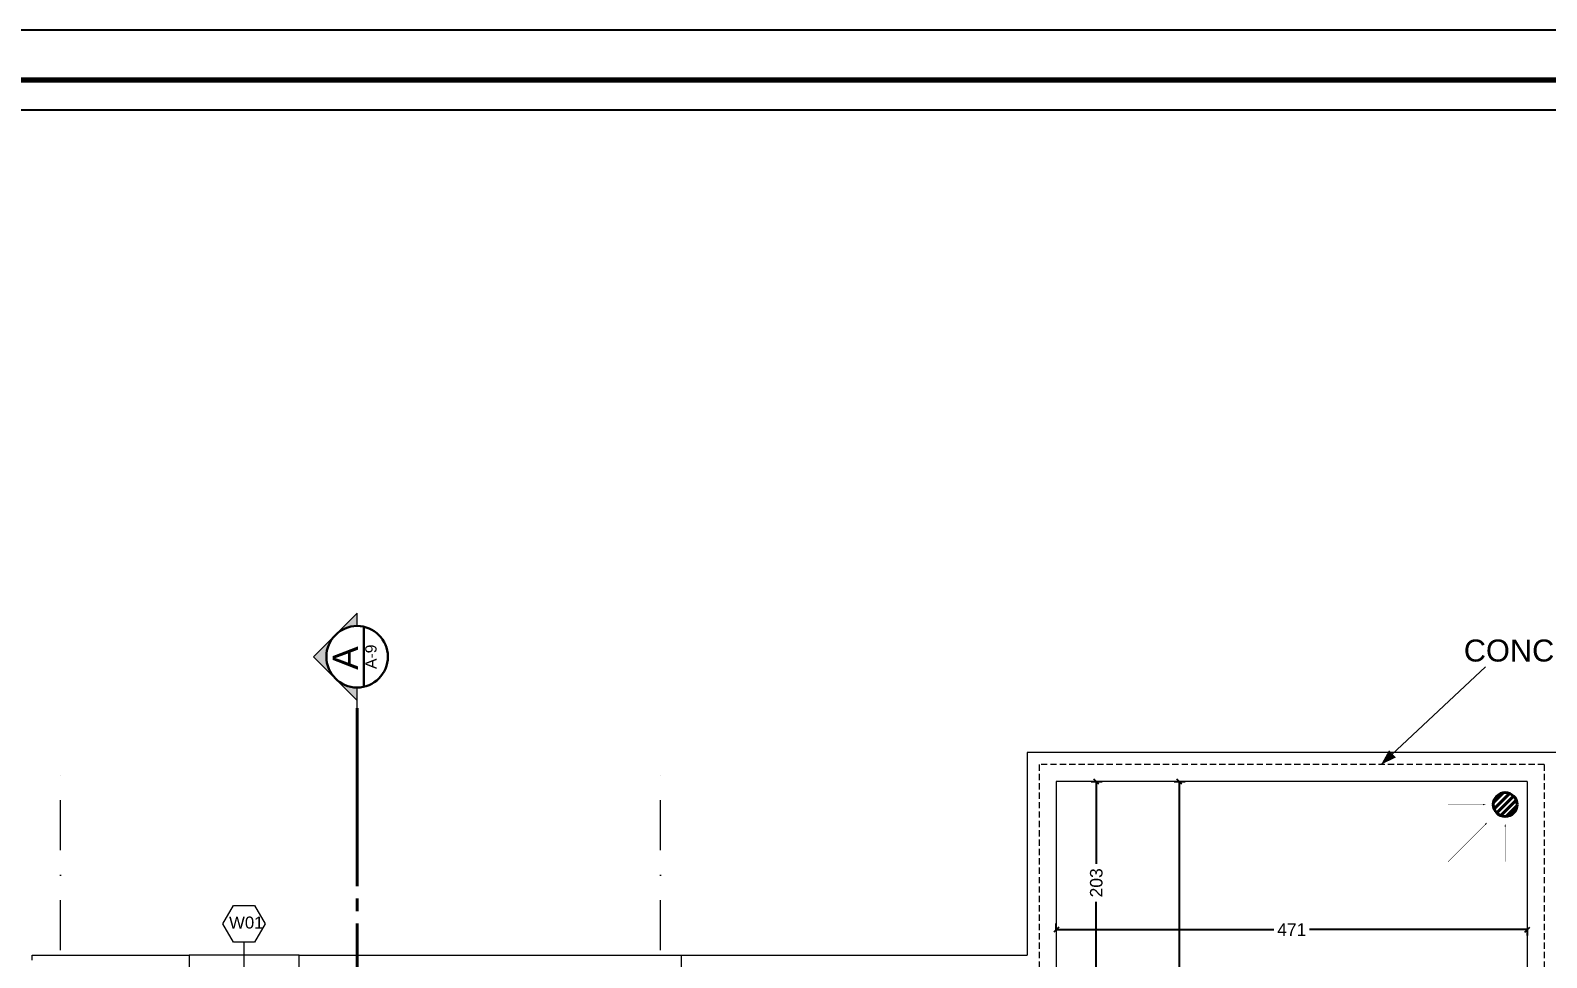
# Model space of a CAD drawing. Header units: inches. Extents: x -580639 to 179052, y 0 to 152898.
# Drawn here: x -241797 to -226635, y 142512 to 151788 of the extents above; entities that cross this region are included whole.
import ezdxf
from ezdxf.enums import TextEntityAlignment as Align

# ---------------------------------------------------------------- set-up
doc = ezdxf.new("R2010")
doc.units = ezdxf.units.IN
doc.header["$LTSCALE"] = 500
doc.header["$MEASUREMENT"] = 0
for name, pattern in [('CENTER', [2, 1.25, -0.25, 0.25, -0.25]), ('DASHDOTX2', [2, 1, -0.5, 0, -0.5]), ('HIDDEN2', [0.1875, 0.125, -0.0625])]:
    doc.linetypes.add(name, pattern=pattern)
for name, color, linetype, lineweight in [('0.18', 80, 'Continuous', 18), ('1ATEXT', 3, 'Continuous', 20), ('A-0.2', 61, 'Continuous', 20), ('A-0.25', 42, 'Continuous', 25), ('A-ANNO-TEXS', 211, 'Continuous', 18), ('A-flor-sthn', 251, 'HIDDEN2', 9), ('A-wall', 52, 'Continuous', 35), ('col', 4, 'Continuous', 40), ('DIM', 8, 'Continuous', 18), ('fini', 11, 'Continuous', 13), ('ground floor', 8, 'Continuous', 20), ('H-text atribute', 130, 'Continuous', 20), ('Room reference', 50, 'Continuous', 13), ('WALL', 7, 'Continuous', 40)]:
    doc.layers.add(name, color=color, linetype=linetype, lineweight=lineweight)
doc.layers.add('SYSECTION', color=1, linetype='Continuous')
doc.styles.add('50', font='arial.ttf', dxfattribs={"height": 125})
doc.styles.add('CURENT', font='sanss___.ttf')
doc.styles.get("Standard").update_dxf_attribs({"font": 'arial.ttf'})
doc.dimstyles.new('DIM', dxfattribs={"dimscale": 50, "dimtxt": 125, "dimasz": 1, "dimexe": 1.2, "dimexo": 1, "dimgap": 1, "dimtad": 0, "dimtoh": 1, "dimdec": 0, "dimlfac": 0.1, "dimrnd": 1, "dimdsep": 46, "dimtxsty": '50', "dimblk": 'OBLIQUE', "dimcen": 0.09, "dimclrt": 8, "dimadec": 0, "dimazin": 0, "dimtfac": 1, "dimtdec": 0, "dimtix": 1, "dimtofl": 0, "dimtmove": 2, "dimatfit": 2, "dimfxl": 1, "dimfxlon": 1, "dimtzin": 0, "dimarcsym": 0})

# ---------------------------------------------------------------- blocks, each defined once
blk = doc.blocks.new('WIND')
at = {"layer": 'Room reference', "ltscale": 1000}
blk.add_lwpolyline([(0.403, -0.002), (0.297, 0.181), (0.086, 0.181), (-0.02, -0.002), (0.086, -0.185), (0.297, -0.185)], close=True, dxfattribs=at)
blk.add_attdef('001', text='', height=0.12, dxfattribs=at).set_placement((0.198, 0.011), align=Align.MIDDLE_CENTER)
blk = doc.blocks.new('_Oblique')
at = {"color": 0, "linetype": 'ByBlock', "lineweight": -2}
blk.add_line((-0.5, -0.5), (0.5, 0.5), dxfattribs=at)
blk = doc.blocks.new('*D1439')
at = {"layer": 'Defpoints', "color": 0, "transparency": 16777216}
for p in [(-231539, 144274), (-231539, 142248), (-231138, 142248)]:
    blk.add_point(p, dxfattribs=at)
at = {"layer": 'DIM', "color": 0, "lineweight": -2, "transparency": 16777216}
for p, q in [((-231188, 144274), (-231078, 144274)), ((-231138, 144274), (-231138, 143450)), ((-231138, 142248), (-231138, 143072)), ((-231188, 142248), (-231078, 142248))]:
    blk.add_line(p, q, dxfattribs=at)
at = {"layer": 'DIM', "color": 0, "lineweight": -2, "transparency": 16777216, "xscale": 50, "yscale": 50, "zscale": 50}
for p, rotation in [((-231138, 144274), 90), ((-231138, 142248), 270)]:
    blk.add_blockref('_Oblique', p, dxfattribs=dict(at, rotation=rotation))
at = {"layer": 'DIM', "color": 8, "transparency": 16777216, "insert": (-231138, 143261), "char_height": 125, "attachment_point": 5, "rotation": 90, "style": '50'}
blk.add_mtext('203', dxfattribs=at)
blk = doc.blocks.new('*D1440')
at = {"layer": 'Defpoints', "color": 0, "transparency": 16777216}
for p in [(-231539, 142793), (-226829, 142793), (-226829, 142793)]:
    blk.add_point(p, dxfattribs=at)
at = {"layer": 'DIM', "color": 0, "lineweight": -2, "transparency": 16777216}
for p, q in [((-231539, 142793), (-231539, 142853)), ((-231539, 142793), (-229363, 142793)), ((-226829, 142793), (-229006, 142793)), ((-226829, 142793), (-226829, 142733))]:
    blk.add_line(p, q, dxfattribs=at)
at = {"layer": 'DIM', "color": 0, "lineweight": -2, "transparency": 16777216, "xscale": 50, "yscale": 50, "zscale": 50, "rotation": 180}
blk.add_blockref('_Oblique', (-231539, 142793), dxfattribs=at)
at = {"layer": 'DIM', "color": 0, "lineweight": -2, "transparency": 16777216, "xscale": 50, "yscale": 50, "zscale": 50}
blk.add_blockref('_Oblique', (-226829, 142793), dxfattribs=at)
at = {"layer": 'DIM', "color": 8, "transparency": 16777216, "insert": (-229184, 142793), "char_height": 125, "attachment_point": 5, "style": '50'}
blk.add_mtext('471', dxfattribs=at)
blk = doc.blocks.new('*D1442')
at = {"layer": 'Defpoints', "color": 0, "transparency": 16777216}
for p in [(-230491, 144274), (-230490, 131713), (-230309, 131713)]:
    blk.add_point(p, dxfattribs=at)
at = {"layer": 'DIM', "color": 0, "lineweight": -2, "transparency": 16777216}
for p, q in [((-230359, 144274), (-230249, 144274)), ((-230309, 144274), (-230309, 138224)), ((-230309, 131713), (-230309, 137763)), ((-230359, 131713), (-230249, 131713))]:
    blk.add_line(p, q, dxfattribs=at)
at = {"layer": 'DIM', "color": 0, "lineweight": -2, "transparency": 16777216, "xscale": 50, "yscale": 50, "zscale": 50}
for p, rotation in [((-230309, 144274), 90), ((-230309, 131713), 270)]:
    blk.add_blockref('_Oblique', p, dxfattribs=dict(at, rotation=rotation))
at = {"layer": 'DIM', "color": 8, "transparency": 16777216, "insert": (-230309, 137994), "char_height": 125, "attachment_point": 5, "rotation": 90, "style": '50'}
blk.add_mtext('1256', dxfattribs=at)
blk = doc.blocks.new('SYSECTON011')
at = {"layer": '1ATEXT'}
h = blk.add_hatch(color=256, dxfattribs=at)
edge = h.paths.add_edge_path()
edge.add_ellipse((128.4, 0), major_axis=(0, -21.9), ratio=1, start_angle=90.0017, end_angle=270.0017)
edge.add_line((106.5, 0), (97.3, 0))
edge.add_line((97.3, 0), (128.4, 31))
edge.add_line((128.4, 31), (159.4, 0))
edge.add_line((159.4, 0), (150.3, 0))
for p, q in [((97.3, 0), (128.4, 31)), ((159.4, 0), (128.4, 31)), ((91.7, 0), (106.5, 0)), ((150.3, 0), (159.4, 0))]:
    blk.add_line(p, q, dxfattribs=at)
at = {"layer": '1ATEXT', "linetype": 'CENTER', "lineweight": 40}
blk.add_line((0, 0), (91.7, 0), dxfattribs=at)
at = {"layer": '1ATEXT', "color": 4, "lineweight": 30}
blk.add_line((107, -4.9), (149.7, -4.9), dxfattribs=at)
blk.add_ellipse((128.4, 0), major_axis=(0, -21.9), ratio=1, start_param=-1.570767, end_param=4.712418, dxfattribs=at)
at = {"layer": '1ATEXT', "color": 4, "style": 'CURENT'}
for tag, height, p in [('A', 18, (127.4, 8.4)), ('AR000', 8, (128.3, -9.8))]:
    blk.add_attdef(tag, text='', height=height, dxfattribs=at).set_placement(p, align=Align.MIDDLE)
blk = doc.blocks.new('SECTION A-A')
at = {"layer": 'col', "linetype": 'CENTER'}
blk.add_line((0, -17729), (0, -2239), dxfattribs=at)
at = {"layer": 'SYSECTION'}
ref = blk.add_blockref('SYSECTON011', (0, -2239), dxfattribs=dict(at, xscale=14.04466159001456, yscale=14.04466159001456, zscale=14.04466159001456, rotation=90))
ref.add_attrib('A', 'A', dxfattribs={"color": 4, "height": 253, "rotation": 90, "style": 'CURENT'}).set_placement((-118, -449), align=Align.MIDDLE)
ref.add_attrib('AR000', 'A-9', dxfattribs={"color": 4, "height": 112.4, "rotation": 90, "style": 'CURENT'}).set_placement((138, -436), align=Align.MIDDLE)
ref = blk.add_blockref('SYSECTON011', (0, -17729), dxfattribs=dict(at, xscale=-14.04466159001456, yscale=14.04466159001456, zscale=14.04466159001456, rotation=90))
ref.add_attrib('A', 'A', dxfattribs={"color": 4, "height": 253, "rotation": 90, "style": 'CURENT'}).set_placement((-118, -19519), align=Align.MIDDLE)
ref.add_attrib('AR000', 'A-9', dxfattribs={"color": 4, "height": 112.4, "rotation": 90, "style": 'CURENT'}).set_placement((138, -19532), align=Align.MIDDLE)

msp = doc.modelspace()

# ---------------------------------------------------------------- hatches: boundary and pattern name
at = {"layer": 'WALL'}
h = msp.add_hatch(dxfattribs=at)
h.set_pattern_fill('ANSI31', color=12, scale=380, angle=180, style=0)
h.set_pattern_definition([(225, (6289376.89, -60332.97), (33.5875721, -33.5875721), [])])
h.paths.add_polyline_path([(-227168.15, 144044.271, -1), (-226930.65, 144044.271, -1)])

# ---------------------------------------------------------------- linework, layer by layer
msp.add_lwpolyline([(-250637.624, 113030.352), (-195637.407, 113030.352), (-195637.407, 151788.469), (-250637.624, 151788.469)], close=True)
at = {"layer": '0.18'}
for p, q in [((-226539.45, 144564.363), (-231829.45, 144564.363)), ((-231829.45, 144564.363), (-231829.45, 142537.752)), ((-226539.45, 144564.355), (-231829.45, 144564.355)), ((-231829.45, 144564.355), (-231829.45, 142537.744)), ((-226829.45, 144274.363), (-231539.45, 144274.363)), ((-231539.45, 144274.363), (-231539.45, 142247.779)), ((-226829.45, 144274.363), (-226829.45, 134409.744)), ((-235287.984, 142537.425), (-231829.45, 142537.752))]:
    msp.add_line(p, q, dxfattribs=at)
at = {"layer": 'A-0.2'}
msp.add_line((-239109.442, 142537.437), (-240209.779, 142537.728), dxfattribs=at)
at = {"layer": 'A-0.25', "lineweight": 25}
msp.add_lwpolyline([(-202737.407, 113830.352), (-202737.407, 150988.469), (-249837.624, 150988.469), (-249837.624, 113830.352), (-202737.407, 113830.352)], dxfattribs=at)
at = {"layer": 'A-ANNO-TEXS'}
msp.add_line((-228290.836, 144444.363), (-227246.909, 145422.086), dxfattribs=at)
msp.add_lwpolyline([(-228290.836, 144444.363, 0, 100, 0), (-228176.971, 144551.007, 100, 100, 0)], format="xyseb", dxfattribs=at)
at = {"layer": 'A-flor-sthn'}
for p, q in [((-226659.45, 144444.363), (-231709.45, 144444.363)), ((-231709.45, 144444.363), (-231709.45, 142417.763)), ((-226659.45, 144444.363), (-226659.45, 134409.744))]:
    msp.add_line(p, q, dxfattribs=at)
at = {"layer": 'A-wall', "color": 1, "lineweight": 70}
msp.add_lwpolyline([(-250137.624, 113530.352), (-196137.407, 113530.352), (-196137.407, 151288.469), (-250137.624, 151288.469)], close=True, dxfattribs=at)
at = {"layer": 'fini'}
for points in [[(-241779.45, 142487.357), (-241779.45, 142537.744), (-240209.779, 142537.728), (-240209.469, 142217.357), (-241489.45, 142217.357), (-241489.45, 137069.357), (-241779.45, 137069.357)], [(-238759.779, 142217.357), (-239109.442, 142218.22), (-239109.442, 142538.22), (-235287.984, 142537.425), (-235289.038, 137467.357)]]:
    msp.add_lwpolyline(points, dxfattribs=at)
at = {"layer": 'ground floor', "linetype": 'DASHDOTX2'}
for p, q in [((-241494.095, 142587.864), (-241494.095, 144537.864)), ((-235494.095, 142587.864), (-235494.095, 144537.864))]:
    msp.add_line(p, q, dxfattribs=at)
at = {"layer": 'Room reference'}
msp.add_line((-239659.534, 142317.789), (-239659.534, 142667.789), dxfattribs=at)
at = {"layer": 'WALL', "color": 12, "const_width": 5}
for points in [[(-227272.226, 144044.271), (-227622.226, 144044.271)], [(-227248.859, 143844.811), (-227622.226, 143471.444)], [(-227049.4, 143821.444), (-227049.4, 143471.444)]]:
    msp.add_lwpolyline(points, dxfattribs=at)
at = {"layer": 'WALL', "color": 12}
for points in [[(-227244.098, 144044.271, 0, 15, 0), (-227272.226, 144044.271, 15, 15, 0)], [(-227228.97, 143864.7, 0, 15, 0), (-227248.859, 143844.811, 15, 15, 0)], [(-227049.4, 143849.572, 0, 15, 0), (-227049.4, 143821.444, 15, 15, 0)]]:
    msp.add_lwpolyline(points, format="xyseb", dxfattribs=at)
msp.add_lwpolyline([(-226930.65, 144044.271, -1), (-227168.15, 144044.271, -1)], format="xyb", close=True, dxfattribs=at)
msp.add_circle((-227049.4, 144044.271), 118.75, dxfattribs=at)

# ---------------------------------------------------------------- block references
at = {"layer": 'DIM'}
msp.add_blockref('SECTION A-A', (-238529.3, 145958.231), dxfattribs=at)
at = {"layer": 'Room reference'}
ref = msp.add_blockref('WIND', (-239468.209, 142852.445), dxfattribs=dict(at, xscale=-1000, yscale=1000, zscale=1000))
ref.add_attrib('001', 'W01', dxfattribs={"layer": 'H-text atribute', "ltscale": 1000, "height": 120}).set_placement((-239637.396, 142863.805), align=Align.MIDDLE_CENTER)

# ---------------------------------------------------------------- texts
at = {"layer": 'A-ANNO-TEXS', "insert": (-227463.504, 145694.542), "char_height": 220, "attachment_point": 1, "style": '50'}
msp.add_mtext_dynamic_manual_height_columns('CONCRETE LIMIT', width=5318.43165, gutter_width=1000, heights=[0], dxfattribs=at)

# ---------------------------------------------------------------- dimensions: what is measured, and where the dimension line sits
at = {"layer": 'DIM'}
for base, p1, p2, picture, middle in [((-231138.318, 142247.779), (-231539.45, 144274.363), (-231539.45, 142247.779), '*D1439', (-231138.318, 143261.071)), ((-230308.894, 131712.749), (-230490.533, 144274.363), (-230490.407, 131712.749), '*D1442', (-230308.894, 137993.556))]:
    dim = msp.add_linear_dim(base=base, p1=p1, p2=p2, angle=90, dimstyle='DIM', dxfattribs=at)
    dim.commit()
    dim.dimension.update_dxf_attribs({"geometry": picture, "text_midpoint": middle})
dim = msp.add_linear_dim(base=(-226829.45, 142793.26), p1=(-231539.45, 142793.26), p2=(-226829.45, 142793.26), dimstyle='DIM', dxfattribs=at)
dim.commit()
dim.dimension.update_dxf_attribs({"geometry": '*D1440', "text_midpoint": (-229184.45, 142793.26)})

doc.saveas('drawing.dxf')
